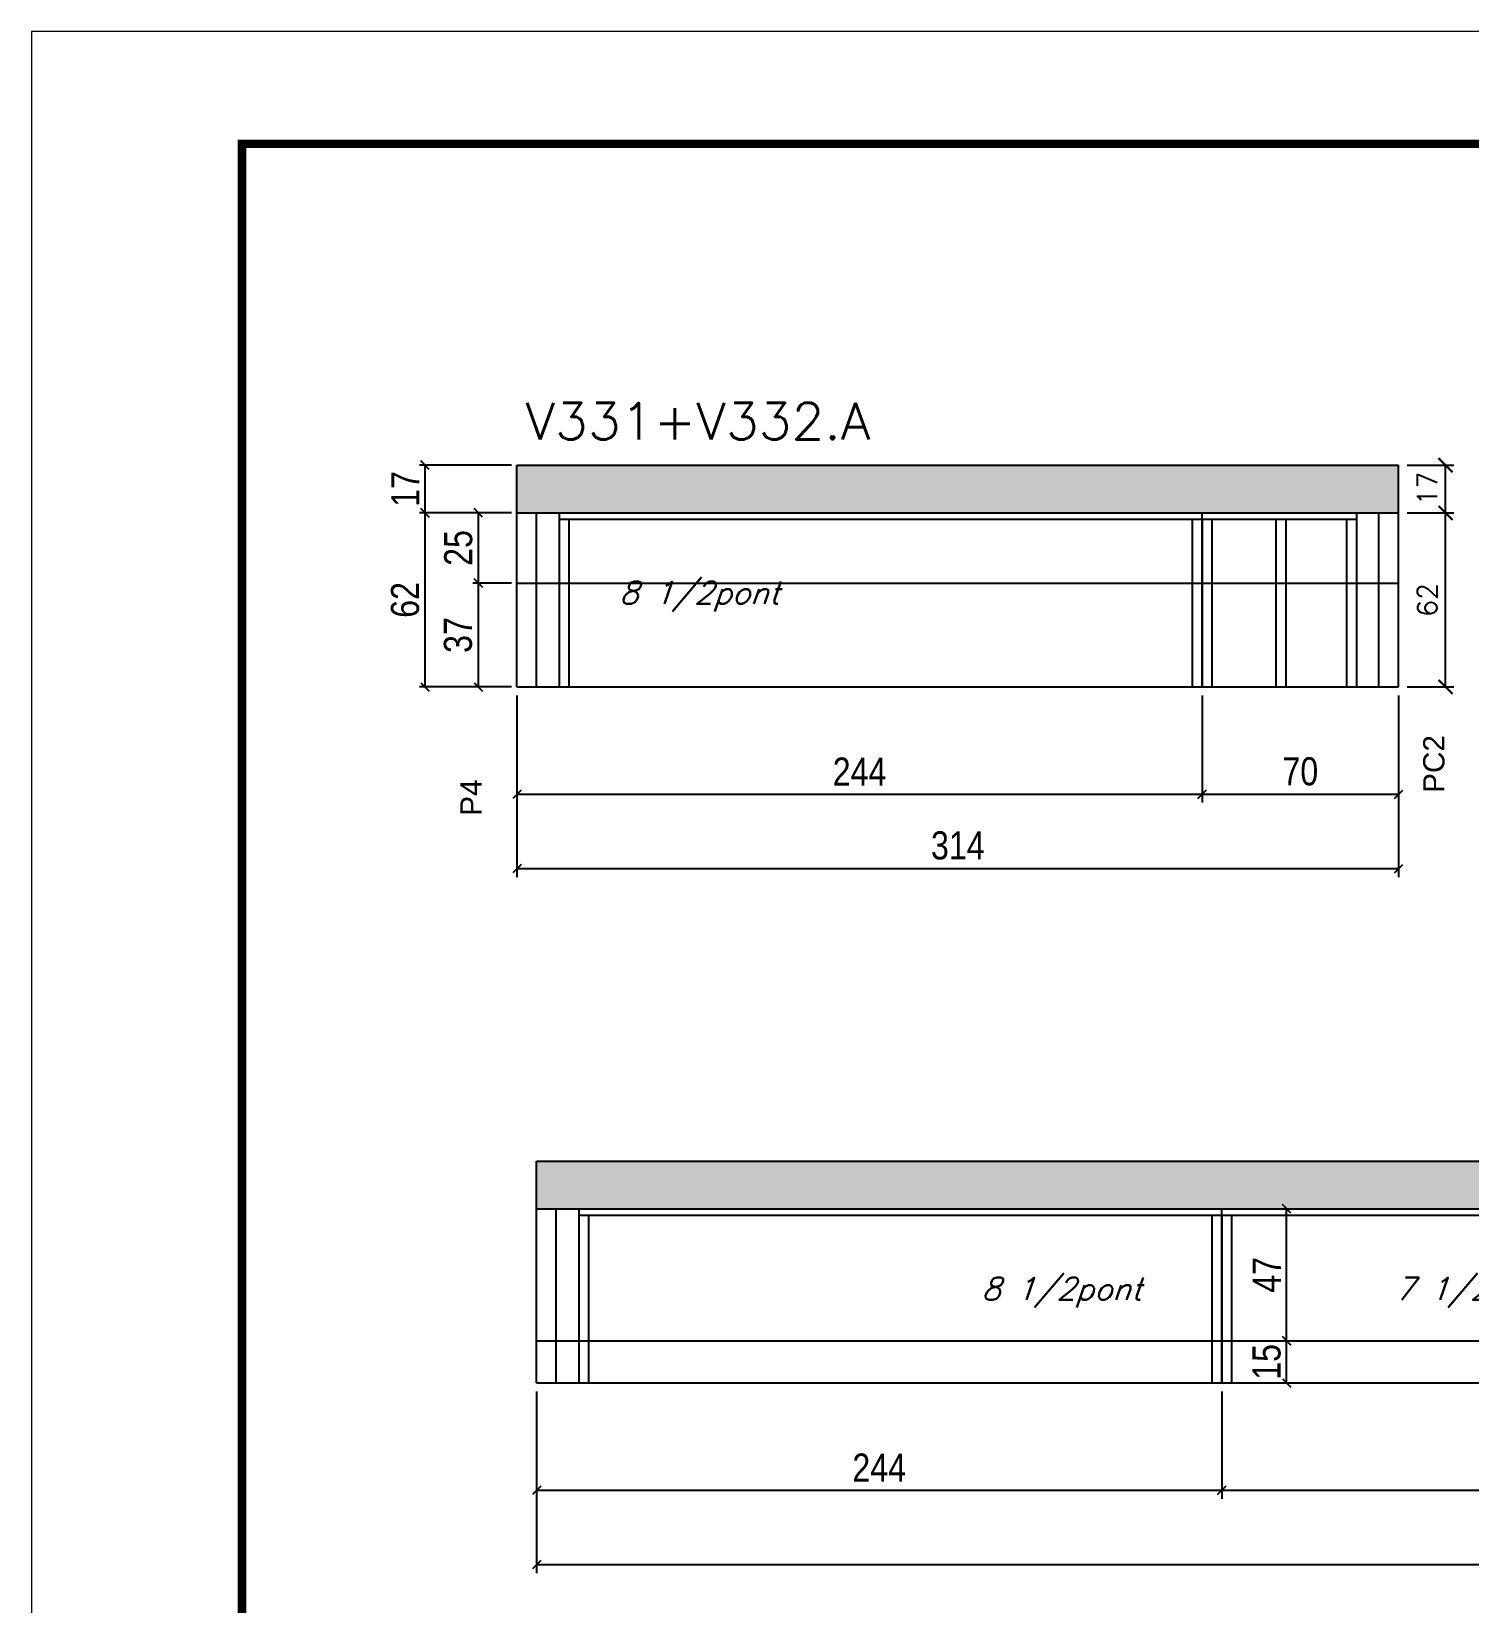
# Model space of a CAD drawing. Extents: x -3394 to 16474, y -5031 to 14397.
# Drawn here: x 7442 to 7954, y 2351 to 2911 of the extents above; entities that cross this region are included whole.
import ezdxf

# ---------------------------------------------------------------- set-up
doc = ezdxf.new("R2010")
doc.units = 0
doc.linetypes.add('DASHED', pattern=[0.75, 0.5, -0.25])
doc.layers.get('0').update_dxf_attribs({"linetype": 'CONTINUOUS'})
doc.layers.get('Defpoints').update_dxf_attribs({"linetype": 'CONTINUOUS'})
for name, color, linetype in [('COTA', 241, 'CONTINUOUS'), ('NOMENCLATURA', 7, 'CONTINUOUS'), ('Painéis', 200, 'CONTINUOUS'), ('SARR_2.2x7', 40, 'CONTINUOUS'), ('SARR_3.5x7', 81, 'CONTINUOUS'), ('texto', 7, 'CONTINUOUS')]:
    doc.layers.add(name, color=color, linetype=linetype)
for name, color, linetype, lineweight in [('Folhas', 255, 'CONTINUOUS', 9), ('SARRAFO DE PRESSAO', 251, 'DASHED', 9), ('Texto Seção', 7, 'CONTINUOUS', 15)]:
    doc.layers.add(name, color=color, linetype=linetype, lineweight=lineweight)
doc.styles.add('ARIAL', font='arial.ttf')
doc.styles.add('COTA TECNICA', font='techl___.ttf', dxfattribs={"height": 10})
doc.styles.add('REGUA-120', font='ROMANS.shx', dxfattribs={"height": 15})
doc.styles.add('ROMANS', font='romans.shx')
doc.dimstyles.new('Cota Paínel', dxfattribs={"dimtxt": 7, "dimasz": 5, "dimexe": 3, "dimexo": 3, "dimgap": 3, "dimtad": 1, "dimdec": 1, "dimzin": 12, "dimdsep": 46, "dimtxsty": 'ROMANS', "dimblk": 'ARCHTICK', "dimcen": 0, "dimclrd": 4, "dimclre": 4, "dimclrt": 1, "dimadec": 1, "dimazin": 3, "dimtfac": 1, "dimtdec": 1, "dimtmove": 0, "dimatfit": 3, "dimldrblk": 'OBLIQUE', "dimfxl": 1, "dimtolj": 1, "dimtzin": 12, "dimarcsym": 0})
doc.dimstyles.new('PAINEL', dxfattribs={"dimtxt": 10, "dimasz": 3, "dimexe": 3, "dimexo": 3, "dimgap": 3, "dimtad": 1, "dimdec": 1, "dimzin": 12, "dimdsep": 46, "dimtxsty": 'COTA TECNICA', "dimblk1": 'OBLIQUE', "dimblk2": 'OBLIQUE', "dimsah": 1, "dimcen": 0.9, "dimclrd": 4, "dimclre": 4, "dimclrt": 240, "dimadec": 1, "dimazin": 3, "dimtfac": 1, "dimtdec": 1, "dimtmove": 0, "dimatfit": 3, "dimfxl": 1, "dimtolj": 1, "dimtzin": 12, "dimarcsym": 0})
pattern_1 = [(50, (5857.208, -4862.023), (9.1092334, -0.796954), [0.9525, -10.4775]), (355, (5857.208, -4862.023), (-1.762171, 9.552842), [0.762, -8.382029]), (100.45144, (5857.967, -4862.09), (7.347062, 8.755888), [0.8095, -8.904512]), (46.1842, (5857.208, -4859.483), (13.553952, -2.102116), [1.42875, -15.71625]), (96.63556, (5858.338, -4859.658), (11.870207, 12.371306), [1.21425, -13.35678]), (351.18415, (5857.208, -4859.483), (11.870207, 12.371306), [1.142998, -12.572987]), (21, (5858.478, -4860.118), (7.5807196, -5.11326), [0.9525, -10.4775]), (326, (5858.478, -4860.118), (3.090101, 9.209398), [0.762, -8.382]), (71.45144, (5859.11, -4860.544), (10.670821, 4.096138), [0.8095, -8.904497]), (37.5, (5857.208, -4862.0232), (0.1544302, 4.227752), [0, -8.2804, 0, -8.509, 0, -8.41375]), (7.5, (5857.208, -4862.023), (3.340983, 5.0090287), [0, -4.8514, 0, -8.0899, 0, -3.20675]), (327.5, (5854.376, -4862.0232), (6.7795298, -0.2864372), [0, -3.175, 0, -9.906, 0, -13.1445]), (317.5, (5853.106, -4862.023), (7.406459, 1.2713246), [0, -4.1275, 0, -6.5786, 0, -9.3345])]

# ---------------------------------------------------------------- blocks, each defined once
blk = doc.blocks.new('9999999999')
at = {"layer": 'Folhas'}
blk.add_lwpolyline([(98138.98, 34190.21), (99623.98, 34190.21), (99623.98, 35240.21), (98138.98, 35240.21)], close=True, dxfattribs=at)
at = {"layer": 'Folhas', "color": 30, "const_width": 3}
blk.add_lwpolyline([(98213.98, 34230.21), (99583.98, 34230.21), (99583.98, 35200.21), (98213.98, 35200.21)], close=True, dxfattribs=at)
blk = doc.blocks.new('_Oblique')
at = {"color": 0, "linetype": 'ByBlock', "lineweight": -2}
blk.add_line((-0.5, -0.5), (0.5, 0.5), dxfattribs=at)
blk = doc.blocks.new('*D1380')
at = {"layer": 'COTA', "color": 4, "linetype": 'ByBlock', "lineweight": -2, "transparency": 16777216}
for p, q in [((7615.16, 2674.37), (7615.16, 2636.18)), ((7859.16, 2674.37), (7859.16, 2636.18)), ((7615.16, 2639.18), (7859.16, 2639.18))]:
    blk.add_line(p, q, dxfattribs=at)
at = {"layer": 'Defpoints', "color": 0, "linetype": 'ByBlock', "transparency": 16777216}
for p in [(7615.16, 2677.37), (7859.16, 2677.37), (7859.16, 2639.18)]:
    blk.add_point(p, dxfattribs=at)
at = {"layer": 'COTA', "color": 4, "linetype": 'ByBlock', "lineweight": -2, "transparency": 16777216, "xscale": 3, "yscale": 3, "zscale": 3, "rotation": 180}
blk.add_blockref('_Oblique', (7615.16, 2639.18), dxfattribs=at)
at = {"layer": 'COTA', "color": 4, "linetype": 'ByBlock', "lineweight": -2, "transparency": 16777216, "xscale": 3, "yscale": 3, "zscale": 3}
blk.add_blockref('_Oblique', (7859.16, 2639.18), dxfattribs=at)
at = {"layer": 'COTA', "color": 240, "linetype": 'ByBlock', "transparency": 16777216, "insert": (7737.16, 2647.25), "char_height": 10, "attachment_point": 5, "style": 'COTA TECNICA'}
blk.add_mtext('\\A1;244', dxfattribs=at)
blk = doc.blocks.new('*D1381')
at = {"layer": 'COTA', "color": 4, "linetype": 'ByBlock', "lineweight": -2, "transparency": 16777216}
for p, q in [((7859.16, 2674.37), (7859.16, 2636.18)), ((7929.16, 2674.37), (7929.16, 2636.18)), ((7859.16, 2639.18), (7929.16, 2639.18))]:
    blk.add_line(p, q, dxfattribs=at)
at = {"layer": 'Defpoints', "color": 0, "linetype": 'ByBlock', "transparency": 16777216}
for p in [(7859.16, 2677.37), (7929.16, 2677.37), (7929.16, 2639.18)]:
    blk.add_point(p, dxfattribs=at)
at = {"layer": 'COTA', "color": 4, "linetype": 'ByBlock', "lineweight": -2, "transparency": 16777216, "xscale": 3, "yscale": 3, "zscale": 3, "rotation": 180}
blk.add_blockref('_Oblique', (7859.16, 2639.18), dxfattribs=at)
at = {"layer": 'COTA', "color": 4, "linetype": 'ByBlock', "lineweight": -2, "transparency": 16777216, "xscale": 3, "yscale": 3, "zscale": 3}
blk.add_blockref('_Oblique', (7929.16, 2639.18), dxfattribs=at)
at = {"layer": 'COTA', "color": 240, "linetype": 'ByBlock', "transparency": 16777216, "insert": (7894.16, 2647.28), "char_height": 10, "attachment_point": 5, "style": 'COTA TECNICA'}
blk.add_mtext('\\A1;70', dxfattribs=at)
blk = doc.blocks.new('*D1429')
at = {"layer": 'COTA', "color": 4, "linetype": 'ByBlock', "lineweight": -2, "transparency": 16777216}
for p, q in [((7615.16, 2674.37), (7615.16, 2609.68)), ((7929.16, 2674.37), (7929.16, 2609.68)), ((7615.16, 2612.68), (7929.16, 2612.68))]:
    blk.add_line(p, q, dxfattribs=at)
at = {"layer": 'Defpoints', "color": 0, "linetype": 'ByBlock', "transparency": 16777216}
for p in [(7615.16, 2677.37), (7929.16, 2677.37), (7929.16, 2612.68)]:
    blk.add_point(p, dxfattribs=at)
at = {"layer": 'COTA', "color": 4, "linetype": 'ByBlock', "lineweight": -2, "transparency": 16777216, "xscale": 3, "yscale": 3, "zscale": 3, "rotation": 180}
blk.add_blockref('_Oblique', (7615.16, 2612.68), dxfattribs=at)
at = {"layer": 'COTA', "color": 4, "linetype": 'ByBlock', "lineweight": -2, "transparency": 16777216, "xscale": 3, "yscale": 3, "zscale": 3}
blk.add_blockref('_Oblique', (7929.16, 2612.68), dxfattribs=at)
at = {"layer": 'COTA', "color": 240, "linetype": 'ByBlock', "transparency": 16777216, "insert": (7772.16, 2620.9), "char_height": 10, "attachment_point": 5, "style": 'COTA TECNICA'}
blk.add_mtext('\\A1;314', dxfattribs=at)
blk = doc.blocks.new('_ArchTick')
at = {"color": 0, "linetype": 'ByBlock', "const_width": 0.15}
blk.add_lwpolyline([(-0.5, -0.5), (0.5, 0.5)], dxfattribs=at)
blk = doc.blocks.new('*D1382')
at = {"layer": 'COTA', "color": 4, "lineweight": -2, "transparency": 16777216}
for p, q in [((7932.16, 2739.37), (7948.87, 2739.37)), ((7945.87, 2677.37), (7945.87, 2739.37)), ((7932.16, 2677.37), (7948.87, 2677.37))]:
    blk.add_line(p, q, dxfattribs=at)
at = {"layer": 'Defpoints', "color": 0, "transparency": 16777216}
for p in [(7929.16, 2739.37), (7945.87, 2739.37), (7929.16, 2677.37)]:
    blk.add_point(p, dxfattribs=at)
at = {"layer": 'COTA', "color": 4, "lineweight": -2, "transparency": 16777216, "xscale": 5, "yscale": 5, "zscale": 5}
for p, rotation in [((7945.87, 2739.37), 90), ((7945.87, 2677.37), 270)]:
    blk.add_blockref('_ArchTick', p, dxfattribs=dict(at, rotation=rotation))
at = {"layer": 'COTA', "color": 1, "transparency": 16777216, "insert": (7939.37, 2708.37), "char_height": 7, "attachment_point": 5, "rotation": 90, "style": 'ROMANS'}
blk.add_mtext('\\A1;62', dxfattribs=at)
blk = doc.blocks.new('*D1383')
at = {"layer": 'COTA', "color": 4, "lineweight": -2, "transparency": 16777216}
for p, q in [((7932.16, 2756.37), (7948.87, 2756.37)), ((7945.87, 2739.37), (7945.87, 2756.37)), ((7932.16, 2739.37), (7948.87, 2739.37))]:
    blk.add_line(p, q, dxfattribs=at)
at = {"layer": 'Defpoints', "color": 0, "transparency": 16777216}
for p in [(7929.16, 2756.37), (7945.87, 2756.37), (7929.16, 2739.37)]:
    blk.add_point(p, dxfattribs=at)
at = {"layer": 'COTA', "color": 4, "lineweight": -2, "transparency": 16777216, "xscale": 5, "yscale": 5, "zscale": 5}
for p, rotation in [((7945.87, 2756.37), 90), ((7945.87, 2739.37), 270)]:
    blk.add_blockref('_ArchTick', p, dxfattribs=dict(at, rotation=rotation))
at = {"layer": 'COTA', "color": 1, "transparency": 16777216, "insert": (7939.37, 2748.05), "char_height": 7, "attachment_point": 5, "rotation": 90, "style": 'ROMANS'}
blk.add_mtext('\\A1;17', dxfattribs=at)
blk = doc.blocks.new('*D1388')
at = {"layer": 'COTA', "color": 4, "linetype": 'ByBlock', "lineweight": -2, "transparency": 16777216}
for p, q in [((7622.16, 2426.54), (7622.16, 2388.35)), ((7866.16, 2426.54), (7866.16, 2388.35)), ((7622.16, 2391.35), (7866.16, 2391.35))]:
    blk.add_line(p, q, dxfattribs=at)
at = {"layer": 'Defpoints', "color": 0, "linetype": 'ByBlock', "transparency": 16777216}
for p in [(7622.16, 2429.54), (7866.16, 2429.54), (7866.16, 2391.35)]:
    blk.add_point(p, dxfattribs=at)
at = {"layer": 'COTA', "color": 4, "linetype": 'ByBlock', "lineweight": -2, "transparency": 16777216, "xscale": 3, "yscale": 3, "zscale": 3, "rotation": 180}
blk.add_blockref('_Oblique', (7622.16, 2391.35), dxfattribs=at)
at = {"layer": 'COTA', "color": 4, "linetype": 'ByBlock', "lineweight": -2, "transparency": 16777216, "xscale": 3, "yscale": 3, "zscale": 3}
blk.add_blockref('_Oblique', (7866.16, 2391.35), dxfattribs=at)
at = {"layer": 'COTA', "color": 240, "linetype": 'ByBlock', "transparency": 16777216, "insert": (7744.16, 2399.42), "char_height": 10, "attachment_point": 5, "style": 'COTA TECNICA'}
blk.add_mtext('\\A1;244', dxfattribs=at)
blk = doc.blocks.new('*D1389')
at = {"layer": 'COTA', "color": 4, "linetype": 'ByBlock', "lineweight": -2, "transparency": 16777216}
for p, q in [((7866.16, 2426.54), (7866.16, 2388.35)), ((8077.16, 2426.54), (8077.16, 2388.35)), ((7866.16, 2391.35), (8077.16, 2391.35))]:
    blk.add_line(p, q, dxfattribs=at)
at = {"layer": 'Defpoints', "color": 0, "linetype": 'ByBlock', "transparency": 16777216}
for p in [(7866.16, 2429.54), (8077.16, 2429.54), (8077.16, 2391.35)]:
    blk.add_point(p, dxfattribs=at)
at = {"layer": 'COTA', "color": 4, "linetype": 'ByBlock', "lineweight": -2, "transparency": 16777216, "xscale": 3, "yscale": 3, "zscale": 3, "rotation": 180}
blk.add_blockref('_Oblique', (7866.16, 2391.35), dxfattribs=at)
at = {"layer": 'COTA', "color": 4, "linetype": 'ByBlock', "lineweight": -2, "transparency": 16777216, "xscale": 3, "yscale": 3, "zscale": 3}
blk.add_blockref('_Oblique', (8077.16, 2391.35), dxfattribs=at)
at = {"layer": 'COTA', "color": 240, "linetype": 'ByBlock', "transparency": 16777216, "insert": (7971.66, 2399.41), "char_height": 10, "attachment_point": 5, "style": 'COTA TECNICA'}
blk.add_mtext('\\A1;211', dxfattribs=at)
blk = doc.blocks.new('*D1431')
at = {"layer": 'COTA', "color": 4, "linetype": 'ByBlock', "lineweight": -2, "transparency": 16777216}
for p, q in [((7622.16, 2426.54), (7622.16, 2361.85)), ((8346.16, 2426.54), (8346.16, 2361.85)), ((7622.16, 2364.85), (8346.16, 2364.85))]:
    blk.add_line(p, q, dxfattribs=at)
at = {"layer": 'Defpoints', "color": 0, "linetype": 'ByBlock', "transparency": 16777216}
for p in [(7622.16, 2429.54), (8346.16, 2429.54), (8346.16, 2364.85)]:
    blk.add_point(p, dxfattribs=at)
at = {"layer": 'COTA', "color": 4, "linetype": 'ByBlock', "lineweight": -2, "transparency": 16777216, "xscale": 3, "yscale": 3, "zscale": 3, "rotation": 180}
blk.add_blockref('_Oblique', (7622.16, 2364.85), dxfattribs=at)
at = {"layer": 'COTA', "color": 4, "linetype": 'ByBlock', "lineweight": -2, "transparency": 16777216, "xscale": 3, "yscale": 3, "zscale": 3}
blk.add_blockref('_Oblique', (8346.16, 2364.85), dxfattribs=at)
at = {"layer": 'COTA', "color": 240, "linetype": 'ByBlock', "transparency": 16777216, "insert": (7984.16, 2372.92), "char_height": 10, "attachment_point": 5, "style": 'COTA TECNICA'}
blk.add_mtext('\\A1;724', dxfattribs=at)
blk = doc.blocks.new('*D2156')
at = {"layer": 'COTA', "color": 4, "linetype": 'Continuous', "lineweight": -2, "transparency": 16777216}
for p, q in [((7613.16, 2714.37), (7599.39, 2714.37)), ((7601.39, 2677.37), (7601.39, 2714.37)), ((7613.16, 2677.37), (7599.39, 2677.37))]:
    blk.add_line(p, q, dxfattribs=at)
at = {"layer": 'Defpoints', "color": 0, "linetype": 'Continuous', "transparency": 16777216}
for p in [(7601.39, 2714.37), (7615.16, 2714.37), (7615.16, 2677.37)]:
    blk.add_point(p, dxfattribs=at)
at = {"layer": 'COTA', "color": 4, "linetype": 'Continuous', "lineweight": -2, "transparency": 16777216, "xscale": 3, "yscale": 3, "zscale": 3}
for p, rotation in [((7601.39, 2714.37), 90), ((7601.39, 2677.37), 270)]:
    blk.add_blockref('_Oblique', p, dxfattribs=dict(at, rotation=rotation))
at = {"layer": 'COTA', "color": 240, "linetype": 'Continuous', "transparency": 16777216, "insert": (7594.17, 2695.87), "char_height": 10, "attachment_point": 5, "rotation": 90, "style": 'COTA TECNICA'}
blk.add_mtext('\\A1;37', dxfattribs=at)
blk = doc.blocks.new('*D2157')
at = {"layer": 'COTA', "color": 4, "linetype": 'Continuous', "lineweight": -2, "transparency": 16777216}
for p, q in [((7613.16, 2739.37), (7599.39, 2739.37)), ((7601.39, 2714.37), (7601.39, 2739.37)), ((7613.16, 2714.37), (7599.39, 2714.37))]:
    blk.add_line(p, q, dxfattribs=at)
at = {"layer": 'Defpoints', "color": 0, "linetype": 'Continuous', "transparency": 16777216}
for p in [(7601.39, 2739.37), (7615.16, 2739.37), (7615.16, 2714.37)]:
    blk.add_point(p, dxfattribs=at)
at = {"layer": 'COTA', "color": 4, "linetype": 'Continuous', "lineweight": -2, "transparency": 16777216, "xscale": 3, "yscale": 3, "zscale": 3}
for p, rotation in [((7601.39, 2739.37), 90), ((7601.39, 2714.37), 270)]:
    blk.add_blockref('_Oblique', p, dxfattribs=dict(at, rotation=rotation))
at = {"layer": 'COTA', "color": 240, "linetype": 'Continuous', "transparency": 16777216, "insert": (7594.28, 2726.87), "char_height": 10, "attachment_point": 5, "rotation": 90, "style": 'COTA TECNICA'}
blk.add_mtext('\\A1;25', dxfattribs=at)
blk = doc.blocks.new('*D2158')
at = {"layer": 'COTA', "color": 4, "linetype": 'Continuous', "lineweight": -2, "transparency": 16777216}
for p, q in [((7613.16, 2739.37), (7580.42, 2739.37)), ((7582.42, 2677.37), (7582.42, 2739.37)), ((7613.16, 2677.37), (7580.42, 2677.37))]:
    blk.add_line(p, q, dxfattribs=at)
at = {"layer": 'Defpoints', "color": 0, "linetype": 'Continuous', "transparency": 16777216}
for p in [(7582.42, 2739.37), (7615.16, 2739.37), (7615.16, 2677.37)]:
    blk.add_point(p, dxfattribs=at)
at = {"layer": 'COTA', "color": 4, "linetype": 'Continuous', "lineweight": -2, "transparency": 16777216, "xscale": 3, "yscale": 3, "zscale": 3}
for p, rotation in [((7582.42, 2739.37), 90), ((7582.42, 2677.37), 270)]:
    blk.add_blockref('_Oblique', p, dxfattribs=dict(at, rotation=rotation))
at = {"layer": 'COTA', "color": 240, "linetype": 'Continuous', "transparency": 16777216, "insert": (7575.32, 2708.37), "char_height": 10, "attachment_point": 5, "rotation": 90, "style": 'COTA TECNICA'}
blk.add_mtext('\\A1;62', dxfattribs=at)
blk = doc.blocks.new('*D2159')
at = {"layer": 'COTA', "color": 4, "linetype": 'Continuous', "lineweight": -2, "transparency": 16777216}
for p, q in [((7613.16, 2756.37), (7580.42, 2756.37)), ((7582.42, 2739.37), (7582.42, 2756.37)), ((7613.16, 2739.37), (7580.42, 2739.37))]:
    blk.add_line(p, q, dxfattribs=at)
at = {"layer": 'Defpoints', "color": 0, "linetype": 'Continuous', "transparency": 16777216}
for p in [(7582.42, 2756.37), (7615.16, 2756.37), (7615.16, 2739.37)]:
    blk.add_point(p, dxfattribs=at)
at = {"layer": 'COTA', "color": 4, "linetype": 'Continuous', "lineweight": -2, "transparency": 16777216, "xscale": 3, "yscale": 3, "zscale": 3}
for p, rotation in [((7582.42, 2756.37), 90), ((7582.42, 2739.37), 270)]:
    blk.add_blockref('_Oblique', p, dxfattribs=dict(at, rotation=rotation))
at = {"layer": 'COTA', "color": 240, "linetype": 'Continuous', "transparency": 16777216, "insert": (7575.35, 2747.87), "char_height": 10, "attachment_point": 5, "rotation": 90, "style": 'COTA TECNICA'}
blk.add_mtext('\\A1;17', dxfattribs=at)
blk = doc.blocks.new('*D2164')
at = {"layer": 'COTA', "color": 4, "linetype": 'Continuous', "lineweight": -2, "transparency": 16777216}
for p, q in [((7868.16, 2444.54), (7891.29, 2444.54)), ((7889.29, 2429.54), (7889.29, 2444.54)), ((7868.16, 2429.54), (7891.29, 2429.54))]:
    blk.add_line(p, q, dxfattribs=at)
at = {"layer": 'Defpoints', "color": 0, "linetype": 'Continuous', "transparency": 16777216}
for p in [(7866.16, 2444.54), (7889.29, 2444.54), (7866.16, 2429.54)]:
    blk.add_point(p, dxfattribs=at)
at = {"layer": 'COTA', "color": 4, "linetype": 'Continuous', "lineweight": -2, "transparency": 16777216, "xscale": 3, "yscale": 3, "zscale": 3}
for p, rotation in [((7889.29, 2444.54), 90), ((7889.29, 2429.54), 270)]:
    blk.add_blockref('_Oblique', p, dxfattribs=dict(at, rotation=rotation))
at = {"layer": 'COTA', "color": 240, "linetype": 'Continuous', "transparency": 16777216, "insert": (7882.18, 2437.04), "char_height": 10, "attachment_point": 5, "rotation": 90, "style": 'COTA TECNICA'}
blk.add_mtext('\\A1;15', dxfattribs=at)
blk = doc.blocks.new('*D2165')
at = {"layer": 'COTA', "color": 4, "linetype": 'Continuous', "lineweight": -2, "transparency": 16777216}
for p, q in [((7868.16, 2491.54), (7891.29, 2491.54)), ((7889.29, 2444.54), (7889.29, 2491.54)), ((7868.16, 2444.54), (7891.29, 2444.54))]:
    blk.add_line(p, q, dxfattribs=at)
at = {"layer": 'Defpoints', "color": 0, "linetype": 'Continuous', "transparency": 16777216}
for p in [(7866.16, 2491.54), (7889.29, 2491.54), (7866.16, 2444.54)]:
    blk.add_point(p, dxfattribs=at)
at = {"layer": 'COTA', "color": 4, "linetype": 'Continuous', "lineweight": -2, "transparency": 16777216, "xscale": 3, "yscale": 3, "zscale": 3}
for p, rotation in [((7889.29, 2491.54), 90), ((7889.29, 2444.54), 270)]:
    blk.add_blockref('_Oblique', p, dxfattribs=dict(at, rotation=rotation))
at = {"layer": 'COTA', "color": 240, "linetype": 'Continuous', "transparency": 16777216, "insert": (7882.22, 2468.04), "char_height": 10, "attachment_point": 5, "rotation": 90, "style": 'COTA TECNICA'}
blk.add_mtext('\\A1;47', dxfattribs=at)

msp = doc.modelspace()

# ---------------------------------------------------------------- hatches: boundary and pattern name
at = {"layer": 'COTA', "linetype": 'Continuous'}
h = msp.add_hatch(dxfattribs=at)
h.set_pattern_fill('AR-CONC', color=256, scale=0.05)
h.set_pattern_definition(pattern_1)
h.paths.add_polyline_path([(7929.16, 2756.37), (7615.16, 2756.37), (7615.16, 2739.37), (7929.16, 2739.37)])
h = msp.add_hatch(dxfattribs=at)
h.set_pattern_fill('AR-CONC', color=256, scale=0.05)
h.set_pattern_definition(pattern_1)
h.paths.add_polyline_path([(8077.16, 2491.54), (8346.16, 2491.54), (8346.16, 2508.54), (8077.16, 2508.54), (7622.16, 2508.54), (7622.16, 2491.54), (8034.16, 2491.54), (8034.16, 2444.54), (8077.16, 2444.54)])

# ---------------------------------------------------------------- linework, layer by layer
at = {"layer": 'COTA', "linetype": 'ByBlock'}
for p, q in [((7615.16, 2756.37), (7929.16, 2756.37)), ((7615.16, 2739.37), (7615.16, 2756.37)), ((7929.16, 2739.37), (7929.16, 2756.37)), ((7622.16, 2508.54), (8077.16, 2508.54)), ((7622.16, 2491.54), (7622.16, 2508.54))]:
    msp.add_line(p, q, dxfattribs=at)
at = {"layer": 'Painéis', "linetype": 'ByBlock'}
for p, q in [((7615.16, 2739.37), (7929.16, 2739.37)), ((7615.16, 2677.37), (7615.16, 2739.37)), ((7859.16, 2677.37), (7859.16, 2739.37)), ((7929.16, 2677.37), (7929.16, 2739.37)), ((7615.16, 2714.37), (7929.16, 2714.37)), ((7615.16, 2677.37), (7929.16, 2677.37)), ((7622.16, 2491.54), (8034.16, 2491.54)), ((7622.16, 2429.54), (7622.16, 2491.54)), ((7866.16, 2429.54), (7866.16, 2491.54)), ((7622.16, 2444.54), (8034.16, 2444.54)), ((7622.16, 2429.54), (8077.16, 2429.54))]:
    msp.add_line(p, q, dxfattribs=at)
at = {"layer": 'SARR_2.2x7', "linetype": 'Continuous'}
for p, q in [((7622.16, 2677.37), (7622.16, 2739.37)), ((7630.16, 2737.17), (7859.16, 2737.17)), ((7859.16, 2737.17), (7914.16, 2737.17)), ((7922.16, 2677.37), (7922.16, 2739.37)), ((7629.16, 2429.54), (7629.16, 2491.54)), ((7637.16, 2489.34), (7866.16, 2489.34)), ((7866.16, 2489.34), (8034.16, 2489.34))]:
    msp.add_line(p, q, dxfattribs=at)
at = {"layer": 'SARR_3.5x7'}
for p, q in [((7630.16, 2739.37), (7630.16, 2677.37)), ((7633.66, 2737.17), (7633.66, 2677.37)), ((7855.66, 2737.17), (7855.66, 2677.37)), ((7859.16, 2737.17), (7859.16, 2677.37)), ((7862.66, 2737.17), (7862.66, 2677.37)), ((7885.45, 2737.17), (7885.45, 2677.37)), ((7888.95, 2737.17), (7888.95, 2677.37)), ((7910.66, 2737.17), (7910.66, 2677.37)), ((7914.16, 2739.37), (7914.16, 2677.37)), ((7630.16, 2677.37), (7633.66, 2677.37)), ((7855.66, 2677.37), (7859.16, 2677.37)), ((7859.16, 2677.37), (7862.66, 2677.37)), ((7910.66, 2677.37), (7914.16, 2677.37)), ((7637.16, 2491.54), (7637.16, 2429.54)), ((7640.66, 2489.34), (7640.66, 2429.54)), ((7862.66, 2489.34), (7862.66, 2429.54)), ((7866.16, 2489.34), (7866.16, 2429.54)), ((7869.66, 2489.34), (7869.66, 2429.54)), ((7637.16, 2429.54), (7640.66, 2429.54)), ((7862.66, 2429.54), (7866.16, 2429.54)), ((7866.16, 2429.54), (7869.66, 2429.54))]:
    msp.add_line(p, q, dxfattribs=at)

# ---------------------------------------------------------------- block references
at = {"layer": 'SARRAFO DE PRESSAO', "color": 6, "linetype": 'ByBlock'}
msp.add_blockref('9999999999', (-90696.77, -32329.4), dxfattribs=at)

# ---------------------------------------------------------------- texts
at = {"layer": 'NOMENCLATURA', "linetype": 'Continuous', "style": 'ARIAL'}
for s, p in [('PC2', (7945.49, 2639.68)), ('P4', (7602.57, 2631.53))]:
    msp.add_text(s, height=7.567, rotation=90, dxfattribs=at).set_placement(p)
at = {"layer": 'texto', "color": 2, "char_height": 8, "attachment_point": 5, "style": 'ROMANS'}
for s, insert in [('{\\Q19;\\C256;8 1/2pont}', (7680.16, 2709.59)), ('{\\Q19;\\C256;8 1/2pont}', (7809.16, 2461.76)), ('{\\Q19;\\C256;7 1/2pont}', (7956.5, 2461.76))]:
    msp.add_mtext(s, dxfattribs=dict(at, insert=insert))
at = {"layer": 'Texto Seção', "style": 'REGUA-120', "width": 1.05}
msp.add_text('V331+V332.A', height=13, dxfattribs=at).set_placement((7618.16, 2765.55))

# ---------------------------------------------------------------- dimensions: what is measured, and where the dimension line sits
at = {"layer": 'COTA'}
dim = msp.add_linear_dim(base=(7945.87, 2756.37), p1=(7929.16, 2739.37), p2=(7929.16, 2756.37), angle=90, dimstyle='Cota Paínel', dxfattribs=at)
dim.commit()
dim.dimension.update_dxf_attribs({"geometry": '*D1383', "text_midpoint": (7945.87, 2748.05), "dimtype": 160})
at = {"layer": 'COTA', "linetype": 'Continuous'}
for base, p1, p2, override, picture, middle in [((7582.42, 2756.37), (7615.16, 2739.37), (7615.16, 2756.37), {"dimexe": 2, "dimexo": 2, "dimgap": 2, "dimadec": 8, "dimtix": 1, "dimatfit": 2, "dimldrblk": 'Oblique'}, '*D2159', (7575.35, 2747.87)), ((7582.42, 2739.37), (7615.16, 2677.37), (7615.16, 2739.37), {"dimexe": 2, "dimexo": 2, "dimgap": 2, "dimadec": 8, "dimtix": 1, "dimatfit": 2, "dimldrblk": 'Oblique'}, '*D2158', (7575.32, 2708.37)), ((7601.39, 2739.37), (7615.16, 2714.37), (7615.16, 2739.37), {"dimexe": 2, "dimexo": 2, "dimgap": 2, "dimadec": 8, "dimtix": 1, "dimtmove": 1, "dimatfit": 2, "dimldrblk": 'Oblique'}, '*D2157', (7594.28, 2726.87)), ((7601.39, 2714.37), (7615.16, 2677.37), (7615.16, 2714.37), {"dimexe": 2, "dimexo": 2, "dimgap": 2, "dimadec": 8, "dimtix": 1, "dimatfit": 2, "dimldrblk": 'Oblique'}, '*D2156', (7594.17, 2695.87)), ((7889.29, 2491.54), (7866.16, 2444.54), (7866.16, 2491.54), {"dimexe": 2, "dimexo": 2, "dimgap": 2, "dimadec": 8, "dimtix": 1, "dimtmove": 1, "dimatfit": 2, "dimldrblk": 'Oblique'}, '*D2165', (7882.22, 2468.04)), ((7889.29, 2444.54), (7866.16, 2429.54), (7866.16, 2444.54), {"dimexe": 2, "dimexo": 2, "dimgap": 2, "dimadec": 8, "dimtix": 1, "dimatfit": 2, "dimldrblk": 'Oblique'}, '*D2164', (7882.18, 2437.04))]:
    dim = msp.add_linear_dim(base=base, p1=p1, p2=p2, angle=90, dimstyle='PAINEL', override=override, dxfattribs=at)
    dim.commit()
    dim.dimension.update_dxf_attribs({"geometry": picture, "text_midpoint": middle})
at = {"layer": 'COTA'}
dim = msp.add_linear_dim(base=(7945.87, 2739.37), p1=(7929.16, 2677.37), p2=(7929.16, 2739.37), angle=90, dimstyle='Cota Paínel', dxfattribs=at)
dim.commit()
dim.dimension.update_dxf_attribs({"geometry": '*D1382', "text_midpoint": (7939.37, 2708.37)})
at = {"layer": 'COTA', "linetype": 'ByBlock'}
for base, p1, p2, picture, middle in [((7859.16, 2639.18), (7615.16, 2677.37), (7859.16, 2677.37), '*D1380', (7737.16, 2647.25)), ((7929.16, 2612.68), (7615.16, 2677.37), (7929.16, 2677.37), '*D1429', (7772.16, 2620.9)), ((7866.16, 2391.35), (7622.16, 2429.54), (7866.16, 2429.54), '*D1388', (7744.16, 2399.42)), ((8346.16, 2364.85), (7622.16, 2429.54), (8346.16, 2429.54), '*D1431', (7984.16, 2372.92))]:
    dim = msp.add_linear_dim(base=base, p1=p1, p2=p2, dimstyle='PAINEL', dxfattribs=at)
    dim.commit()
    dim.dimension.update_dxf_attribs({"geometry": picture, "text_midpoint": middle})
for base, p1, p2, picture, middle in [((7929.16, 2639.18), (7859.16, 2677.37), (7929.16, 2677.37), '*D1381', (7894.16, 2647.28)), ((8077.16, 2391.35), (7866.16, 2429.54), (8077.16, 2429.54), '*D1389', (7971.66, 2399.41))]:
    dim = msp.add_linear_dim(base=base, p1=p1, p2=p2, dimstyle='PAINEL', override={"dimtmove": 1}, dxfattribs=at)
    dim.commit()
    dim.dimension.update_dxf_attribs({"geometry": picture, "text_midpoint": middle})

doc.saveas('drawing.dxf')
